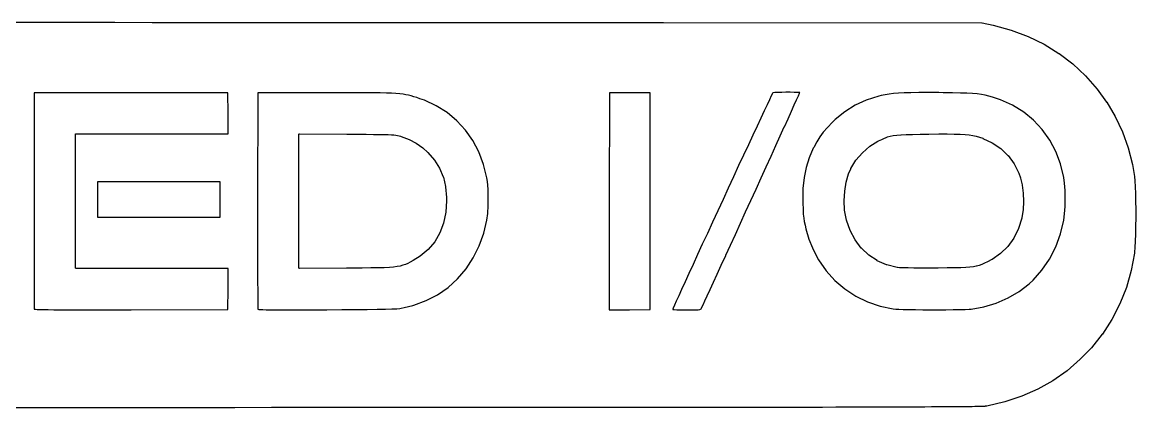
# Model space of a CAD drawing. Extents: x 59.2 to 126.8, y -130.7 to -65.9.
# Drawn here: x 113.1 to 125.7, y -129.34 to -124.98 of the extents above; entities that cross this region are included whole.
import ezdxf

# ---------------------------------------------------------------- set-up
doc = ezdxf.new("R2010")
doc.units = 0
doc.layers.add('BLACK', color=7, linetype='CONTINUOUS')

msp = doc.modelspace()

# ---------------------------------------------------------------- linework, layer by layer
at = {"layer": 'BLACK', "linetype": 'CONTINUOUS'}
for p, q in [((112.849, -124.98), (113.286, -124.98)), ((113.286, -124.98), (113.286, -124.98)), ((113.286, -124.98), (113.719, -124.98)), ((113.719, -124.98), (113.719, -124.98)), ((113.719, -124.98), (114.148, -124.98)), ((114.148, -124.98), (114.148, -124.98)), ((114.148, -124.98), (114.571, -124.981)), ((114.571, -124.981), (114.571, -124.981)), ((114.571, -124.981), (114.988, -124.981)), ((114.988, -124.981), (114.988, -124.981)), ((114.988, -124.981), (115.398, -124.981)), ((115.398, -124.981), (115.398, -124.981)), ((115.398, -124.981), (115.801, -124.981)), ((115.801, -124.981), (115.801, -124.981)), ((115.801, -124.981), (116.194, -124.981)), ((116.194, -124.981), (116.195, -124.981)), ((116.195, -124.981), (116.579, -124.982)), ((116.579, -124.982), (116.579, -124.982)), ((116.579, -124.982), (116.954, -124.982)), ((116.954, -124.982), (116.954, -124.982)), ((116.954, -124.982), (117.318, -124.982)), ((117.318, -124.982), (117.318, -124.982)), ((117.318, -124.982), (117.67, -124.982)), ((117.67, -124.982), (117.67, -124.982)), ((117.67, -124.982), (118.01, -124.982)), ((118.01, -124.982), (118.01, -124.982)), ((118.01, -124.982), (118.336, -124.982)), ((118.336, -124.982), (118.336, -124.982)), ((118.336, -124.982), (118.649, -124.983)), ((118.649, -124.983), (118.649, -124.983)), ((118.649, -124.983), (118.947, -124.983)), ((118.947, -124.983), (118.947, -124.983)), ((118.947, -124.983), (119.23, -124.983)), ((119.23, -124.983), (119.23, -124.983)), ((119.23, -124.983), (119.496, -124.983)), ((119.496, -124.983), (119.496, -124.983)), ((119.496, -124.983), (119.746, -124.983)), ((119.746, -124.983), (119.746, -124.983)), ((119.746, -124.983), (119.977, -124.983)), ((119.977, -124.983), (119.977, -124.983)), ((119.977, -124.983), (120.19, -124.984)), ((120.19, -124.984), (120.19, -124.984)), ((120.19, -124.984), (120.356, -124.984)), ((120.356, -124.984), (120.356, -124.984)), ((120.356, -124.984), (123.961, -124.986)), ((123.961, -124.986), (123.961, -124.986)), ((123.961, -124.986), (123.961, -124.986)), ((123.961, -124.986), (123.961, -124.986)), ((123.961, -124.986), (123.962, -124.986)), ((123.962, -124.986), (123.962, -124.986)), ((123.962, -124.986), (123.962, -124.986)), ((123.962, -124.986), (123.962, -124.986)), ((123.962, -124.986), (124.087, -125.014)), ((124.087, -125.014), (124.087, -125.014)), ((124.087, -125.014), (124.087, -125.014)), ((124.087, -125.014), (124.087, -125.014)), ((124.087, -125.014), (124.291, -125.069)), ((124.291, -125.069), (124.291, -125.069)), ((124.291, -125.069), (124.291, -125.069)), ((124.291, -125.069), (124.291, -125.069)), ((124.291, -125.069), (124.483, -125.14)), ((124.483, -125.14), (124.483, -125.14)), ((124.483, -125.14), (124.483, -125.14)), ((124.483, -125.14), (124.483, -125.14)), ((124.483, -125.14), (124.664, -125.227)), ((124.664, -125.227), (124.664, -125.227)), ((124.664, -125.227), (124.664, -125.227)), ((124.664, -125.227), (124.664, -125.228)), ((124.664, -125.228), (124.832, -125.331)), ((124.832, -125.331), (124.832, -125.331)), ((124.832, -125.331), (124.833, -125.331)), ((124.833, -125.331), (124.833, -125.331)), ((124.833, -125.331), (124.989, -125.45)), ((124.989, -125.45), (124.989, -125.45)), ((124.989, -125.45), (124.989, -125.45)), ((124.989, -125.45), (124.989, -125.45)), ((124.989, -125.45), (125.134, -125.585)), ((125.134, -125.585), (125.134, -125.585)), ((125.134, -125.585), (125.134, -125.585)), ((125.134, -125.585), (125.134, -125.585)), ((125.134, -125.585), (125.266, -125.736)), ((125.266, -125.736), (125.266, -125.736)), ((125.266, -125.736), (125.266, -125.736)), ((125.266, -125.736), (125.266, -125.736)), ((125.266, -125.736), (125.372, -125.883)), ((113.236, -125.776), (113.233, -126.991)), ((115.426, -125.776), (113.236, -125.776)), ((115.429, -126.009), (115.426, -125.776)), ((115.766, -125.776), (115.763, -126.991)), ((116.546, -125.776), (115.766, -125.776)), ((116.599, -125.776), (116.546, -125.776)), ((116.546, -125.776), (116.546, -125.776)), ((116.742, -125.776), (116.599, -125.776)), ((116.599, -125.776), (116.599, -125.776)), ((116.742, -125.776), (116.742, -125.776)), ((116.867, -125.776), (116.742, -125.776)), ((116.976, -125.777), (116.867, -125.776)), ((116.867, -125.776), (116.867, -125.776)), ((117.07, -125.777), (116.976, -125.777)), ((116.976, -125.777), (116.976, -125.777)), ((117.151, -125.778), (117.07, -125.777)), ((117.07, -125.777), (117.07, -125.777)), ((117.22, -125.78), (117.151, -125.778)), ((117.279, -125.782), (117.22, -125.78)), ((117.329, -125.784), (117.279, -125.782)), ((117.372, -125.788), (117.329, -125.784)), ((117.409, -125.792), (117.372, -125.788)), ((117.442, -125.798), (117.409, -125.792)), ((117.472, -125.804), (117.442, -125.798)), ((117.501, -125.812), (117.472, -125.804)), ((117.531, -125.821), (117.501, -125.812)), ((117.564, -125.831), (117.531, -125.821)), ((117.599, -125.843), (117.564, -125.831)), ((117.564, -125.831), (117.564, -125.831)), ((117.65, -125.861), (117.599, -125.843)), ((117.785, -125.923), (117.65, -125.861)), ((119.746, -125.776), (119.743, -127.004)), ((120.206, -125.776), (119.746, -125.776)), ((120.206, -128.226), (120.206, -125.776)), ((121.556, -125.855), (121.529, -125.911)), ((121.576, -125.812), (121.556, -125.855)), ((121.556, -125.855), (121.556, -125.855)), ((121.59, -125.786), (121.576, -125.812)), ((121.594, -125.778), (121.59, -125.786)), ((121.596, -125.777), (121.594, -125.778)), ((121.617, -125.775), (121.596, -125.777)), ((121.651, -125.773), (121.617, -125.775)), ((121.694, -125.772), (121.651, -125.773)), ((121.742, -125.771), (121.694, -125.772)), ((121.742, -125.771), (121.742, -125.771)), ((121.79, -125.771), (121.742, -125.771)), ((121.834, -125.772), (121.79, -125.771)), ((121.871, -125.773), (121.834, -125.772)), ((121.837, -125.914), (121.863, -125.856)), ((121.863, -125.856), (121.883, -125.811)), ((121.863, -125.856), (121.863, -125.856)), ((121.896, -125.774), (121.871, -125.773)), ((121.883, -125.811), (121.896, -125.782)), ((121.883, -125.811), (121.883, -125.811)), ((121.899, -125.775), (121.896, -125.774)), ((121.896, -125.782), (121.899, -125.775)), ((122.652, -125.859), (122.526, -125.917)), ((122.792, -125.816), (122.652, -125.859)), ((122.82, -125.809), (122.792, -125.816)), ((122.865, -125.799), (122.82, -125.809)), ((122.911, -125.792), (122.865, -125.799)), ((122.961, -125.786), (122.911, -125.792)), ((123.017, -125.781), (122.961, -125.786)), ((123.082, -125.778), (123.017, -125.781)), ((123.157, -125.776), (123.082, -125.778)), ((123.246, -125.775), (123.157, -125.776)), ((123.349, -125.775), (123.246, -125.775)), ((123.471, -125.775), (123.349, -125.775)), ((123.523, -125.776), (123.471, -125.775)), ((123.471, -125.775), (123.471, -125.775)), ((123.628, -125.777), (123.523, -125.776)), ((123.523, -125.776), (123.523, -125.776)), ((123.716, -125.779), (123.628, -125.777)), ((123.628, -125.777), (123.628, -125.777)), ((123.791, -125.782), (123.716, -125.779)), ((123.853, -125.785), (123.791, -125.782)), ((123.907, -125.79), (123.853, -125.785)), ((123.954, -125.796), (123.907, -125.79)), ((123.997, -125.804), (123.954, -125.796)), ((124.039, -125.814), (123.997, -125.804)), ((124.081, -125.826), (124.039, -125.814)), ((124.126, -125.841), (124.081, -125.826)), ((124.17, -125.857), (124.126, -125.841)), ((124.308, -125.918), (124.17, -125.857)), ((125.372, -125.883), (125.372, -125.883)), ((125.372, -125.883), (125.373, -125.883)), ((125.373, -125.883), (125.373, -125.883)), ((125.373, -125.883), (125.468, -126.045)), ((115.431, -126.241), (115.429, -126.009)), ((115.429, -126.009), (115.429, -126.009)), ((117.908, -126), (117.785, -125.923)), ((118.018, -126.092), (117.908, -126)), ((121.496, -125.981), (121.458, -126.062)), ((121.529, -125.911), (121.496, -125.981)), ((121.496, -125.981), (121.496, -125.981)), ((121.529, -125.911), (121.529, -125.911)), ((121.767, -126.069), (121.805, -125.986)), ((121.805, -125.986), (121.837, -125.914)), ((121.805, -125.986), (121.805, -125.986)), ((121.837, -125.914), (121.837, -125.914)), ((122.41, -125.99), (122.3, -126.08)), ((122.526, -125.917), (122.41, -125.99)), ((124.433, -125.996), (124.308, -125.918)), ((124.545, -126.087), (124.433, -125.996)), ((118.116, -126.197), (118.018, -126.092)), ((121.458, -126.062), (121.415, -126.154)), ((121.458, -126.062), (121.458, -126.062)), ((121.725, -126.162), (121.767, -126.069)), ((121.767, -126.069), (121.767, -126.069)), ((121.767, -126.069), (121.767, -126.069)), ((122.269, -126.11), (122.211, -126.169)), ((122.3, -126.08), (122.269, -126.11)), ((124.643, -126.192), (124.545, -126.087)), ((125.468, -126.045), (125.468, -126.045)), ((125.468, -126.045), (125.468, -126.045)), ((125.468, -126.045), (125.469, -126.045)), ((125.469, -126.045), (125.55, -126.218)), ((113.701, -126.244), (113.702, -126.243)), ((113.701, -126.245), (113.701, -126.244)), ((113.701, -126.244), (113.701, -126.244)), ((113.701, -126.244), (113.701, -126.244)), ((113.701, -126.244), (113.701, -126.244)), ((113.701, -126.246), (113.701, -126.245)), ((113.701, -126.245), (113.701, -126.245)), ((113.701, -126.245), (113.701, -126.245)), ((113.701, -126.245), (113.701, -126.245)), ((113.701, -127.756), (113.701, -126.246)), ((113.702, -126.243), (113.702, -126.242)), ((113.702, -126.242), (113.702, -126.242)), ((113.702, -126.242), (113.703, -126.242)), ((113.702, -126.243), (113.702, -126.243)), ((113.702, -126.243), (113.702, -126.243)), ((113.702, -126.243), (113.702, -126.243)), ((113.702, -126.243), (113.702, -126.243)), ((113.703, -126.242), (113.703, -126.242)), ((113.703, -126.242), (113.703, -126.242)), ((113.703, -126.242), (113.703, -126.242)), ((113.703, -126.242), (113.703, -126.242)), ((113.703, -126.242), (113.704, -126.242)), ((113.704, -126.242), (113.704, -126.241)), ((113.704, -126.241), (113.704, -126.241)), ((113.704, -126.241), (113.704, -126.241)), ((113.704, -126.241), (113.705, -126.241)), ((113.705, -126.241), (113.705, -126.241)), ((113.705, -126.241), (113.705, -126.241)), ((113.705, -126.241), (113.705, -126.241)), ((113.705, -126.241), (113.705, -126.241)), ((113.705, -126.241), (113.706, -126.241)), ((113.706, -126.241), (115.431, -126.241)), ((116.231, -126.243), (116.232, -126.242)), ((116.231, -126.244), (116.231, -126.243)), ((116.231, -126.245), (116.231, -126.244)), ((116.231, -127.757), (116.231, -126.245)), ((116.232, -126.242), (116.232, -126.241)), ((116.232, -126.241), (116.233, -126.241)), ((116.233, -126.241), (116.234, -126.24)), ((116.233, -126.241), (116.233, -126.241)), ((116.234, -126.24), (116.235, -126.24)), ((116.235, -126.24), (116.236, -126.24)), ((116.236, -126.24), (116.236, -126.24)), ((116.236, -126.24), (116.774, -126.243)), ((116.774, -126.243), (116.891, -126.244)), ((116.891, -126.244), (116.891, -126.244)), ((116.891, -126.244), (116.99, -126.245)), ((116.99, -126.245), (116.99, -126.245)), ((116.99, -126.245), (117.073, -126.246)), ((117.073, -126.246), (117.073, -126.246)), ((117.073, -126.246), (117.142, -126.247)), ((117.142, -126.247), (117.142, -126.247)), ((117.142, -126.247), (117.142, -126.247)), ((117.142, -126.247), (117.197, -126.248)), ((117.197, -126.248), (117.198, -126.248)), ((117.198, -126.248), (117.198, -126.248)), ((117.198, -126.248), (117.242, -126.249)), ((117.242, -126.249), (117.242, -126.249)), ((117.242, -126.249), (117.242, -126.249)), ((117.242, -126.249), (117.242, -126.249)), ((117.242, -126.249), (117.278, -126.251)), ((117.278, -126.251), (117.278, -126.251)), ((117.278, -126.251), (117.278, -126.251)), ((117.278, -126.251), (117.278, -126.251)), ((117.278, -126.251), (117.306, -126.253)), ((117.306, -126.253), (117.306, -126.253)), ((117.306, -126.253), (117.306, -126.253)), ((117.306, -126.253), (117.306, -126.253)), ((117.306, -126.253), (117.328, -126.256)), ((117.328, -126.256), (117.329, -126.256)), ((117.329, -126.256), (117.329, -126.256)), ((117.329, -126.256), (117.329, -126.256)), ((117.329, -126.256), (117.347, -126.259)), ((117.347, -126.259), (117.347, -126.259)), ((117.347, -126.259), (117.348, -126.259)), ((117.348, -126.259), (117.348, -126.259)), ((117.348, -126.259), (117.364, -126.263)), ((117.364, -126.263), (117.364, -126.263)), ((117.364, -126.263), (117.364, -126.263)), ((117.364, -126.263), (117.365, -126.263)), ((117.365, -126.263), (117.381, -126.268)), ((118.199, -126.315), (118.116, -126.197)), ((121.368, -126.255), (121.317, -126.364)), ((121.415, -126.154), (121.368, -126.255)), ((121.368, -126.255), (121.368, -126.255)), ((121.415, -126.154), (121.415, -126.154)), ((121.628, -126.374), (121.678, -126.264)), ((121.678, -126.264), (121.724, -126.162)), ((121.678, -126.264), (121.678, -126.264)), ((121.724, -126.162), (121.725, -126.162)), ((122.165, -126.222), (122.126, -126.273)), ((122.211, -126.169), (122.165, -126.222)), ((122.889, -126.276), (122.921, -126.267)), ((122.921, -126.267), (122.956, -126.26)), ((122.921, -126.267), (122.921, -126.267)), ((122.921, -126.267), (122.921, -126.267)), ((122.921, -126.267), (122.921, -126.267)), ((122.956, -126.26), (122.996, -126.254)), ((122.956, -126.26), (122.956, -126.26)), ((122.956, -126.26), (122.956, -126.26)), ((122.956, -126.26), (122.956, -126.26)), ((122.996, -126.254), (123.044, -126.251)), ((122.996, -126.254), (122.996, -126.254)), ((122.996, -126.254), (122.996, -126.254)), ((122.996, -126.254), (122.996, -126.254)), ((123.044, -126.251), (123.045, -126.251)), ((123.045, -126.251), (123.103, -126.248)), ((123.045, -126.251), (123.045, -126.251)), ((123.045, -126.251), (123.045, -126.251)), ((123.103, -126.248), (123.174, -126.246)), ((123.103, -126.248), (123.103, -126.248)), ((123.103, -126.248), (123.103, -126.248)), ((123.103, -126.248), (123.103, -126.248)), ((123.174, -126.246), (123.261, -126.245)), ((123.174, -126.246), (123.174, -126.246)), ((123.174, -126.246), (123.174, -126.246)), ((123.261, -126.245), (123.361, -126.243)), ((123.261, -126.245), (123.261, -126.245)), ((123.261, -126.245), (123.261, -126.245)), ((123.361, -126.243), (123.473, -126.242)), ((123.361, -126.243), (123.361, -126.243)), ((123.473, -126.242), (123.473, -126.242)), ((123.473, -126.242), (123.568, -126.242)), ((123.568, -126.242), (123.568, -126.242)), ((123.568, -126.242), (123.647, -126.243)), ((123.647, -126.243), (123.647, -126.243)), ((123.647, -126.243), (123.647, -126.243)), ((123.647, -126.243), (123.647, -126.243)), ((123.647, -126.243), (123.713, -126.245)), ((123.713, -126.245), (123.713, -126.245)), ((123.713, -126.245), (123.713, -126.245)), ((123.713, -126.245), (123.713, -126.245)), ((123.713, -126.245), (123.769, -126.248)), ((123.769, -126.248), (123.769, -126.248)), ((123.769, -126.248), (123.769, -126.248)), ((123.769, -126.248), (123.769, -126.248)), ((123.769, -126.248), (123.816, -126.253)), ((123.816, -126.253), (123.816, -126.253)), ((123.816, -126.253), (123.816, -126.253)), ((123.816, -126.253), (123.816, -126.253)), ((123.816, -126.253), (123.858, -126.259)), ((123.858, -126.259), (123.858, -126.259)), ((123.858, -126.259), (123.858, -126.259)), ((123.858, -126.259), (123.858, -126.26)), ((123.858, -126.26), (123.895, -126.268)), ((124.728, -126.31), (124.643, -126.192)), ((125.55, -126.218), (125.55, -126.218)), ((125.55, -126.218), (125.55, -126.218)), ((125.55, -126.218), (125.55, -126.218)), ((125.55, -126.218), (125.615, -126.399)), ((117.381, -126.268), (117.381, -126.268)), ((117.381, -126.268), (117.381, -126.268)), ((117.381, -126.268), (117.387, -126.27)), ((117.387, -126.27), (117.387, -126.27)), ((117.387, -126.27), (117.387, -126.27)), ((117.387, -126.27), (117.388, -126.27)), ((117.388, -126.27), (117.478, -126.303)), ((117.478, -126.303), (117.478, -126.303)), ((117.478, -126.303), (117.478, -126.303)), ((117.478, -126.303), (117.479, -126.303)), ((117.479, -126.303), (117.557, -126.344)), ((117.557, -126.344), (117.557, -126.344)), ((117.557, -126.344), (117.558, -126.344)), ((117.558, -126.344), (117.558, -126.344)), ((117.558, -126.344), (117.631, -126.398)), ((118.268, -126.445), (118.199, -126.315)), ((121.317, -126.364), (121.263, -126.48)), ((121.317, -126.364), (121.317, -126.364)), ((121.575, -126.491), (121.628, -126.374)), ((121.628, -126.374), (121.628, -126.374)), ((121.628, -126.374), (121.628, -126.374)), ((122.092, -126.329), (122.057, -126.395)), ((122.126, -126.273), (122.092, -126.329)), ((122.607, -126.454), (122.69, -126.381)), ((122.69, -126.381), (122.69, -126.381)), ((122.69, -126.381), (122.691, -126.381)), ((122.691, -126.381), (122.781, -126.325)), ((122.691, -126.381), (122.691, -126.381)), ((122.781, -126.325), (122.782, -126.324)), ((122.781, -126.325), (122.781, -126.325)), ((122.782, -126.324), (122.789, -126.321)), ((122.782, -126.324), (122.782, -126.324)), ((122.789, -126.321), (122.826, -126.303)), ((122.789, -126.321), (122.789, -126.321)), ((122.789, -126.321), (122.789, -126.321)), ((122.826, -126.303), (122.858, -126.289)), ((122.826, -126.303), (122.826, -126.303)), ((122.826, -126.303), (122.826, -126.303)), ((122.826, -126.303), (122.826, -126.303)), ((122.858, -126.288), (122.889, -126.277)), ((122.858, -126.289), (122.858, -126.288)), ((122.858, -126.288), (122.858, -126.288)), ((122.858, -126.288), (122.858, -126.288)), ((122.889, -126.277), (122.889, -126.276)), ((122.889, -126.277), (122.889, -126.277)), ((122.889, -126.277), (122.889, -126.277)), ((123.895, -126.268), (123.895, -126.268)), ((123.895, -126.268), (123.895, -126.268)), ((123.895, -126.268), (123.896, -126.268)), ((123.896, -126.268), (123.932, -126.278)), ((123.932, -126.278), (123.932, -126.278)), ((123.932, -126.278), (123.932, -126.278)), ((123.932, -126.278), (123.932, -126.278)), ((123.932, -126.278), (123.969, -126.291)), ((123.969, -126.291), (123.969, -126.291)), ((123.969, -126.291), (123.969, -126.291)), ((123.969, -126.291), (123.969, -126.291)), ((123.969, -126.291), (123.971, -126.292)), ((123.971, -126.292), (123.971, -126.292)), ((123.971, -126.292), (123.972, -126.292)), ((123.972, -126.292), (123.972, -126.292)), ((123.972, -126.292), (124.077, -126.341)), ((124.077, -126.341), (124.077, -126.341)), ((124.077, -126.341), (124.078, -126.341)), ((124.078, -126.341), (124.078, -126.342)), ((124.078, -126.342), (124.173, -126.406)), ((124.797, -126.44), (124.728, -126.31)), ((117.631, -126.398), (117.631, -126.398)), ((117.631, -126.398), (117.631, -126.398)), ((117.631, -126.398), (117.631, -126.398)), ((117.631, -126.398), (117.69, -126.452)), ((117.69, -126.452), (117.69, -126.452)), ((117.69, -126.452), (117.69, -126.452)), ((117.69, -126.452), (117.691, -126.452)), ((117.691, -126.452), (117.765, -126.537)), ((118.321, -126.586), (118.268, -126.445)), ((121.263, -126.48), (121.207, -126.6)), ((121.519, -126.612), (121.575, -126.491)), ((121.575, -126.491), (121.575, -126.491)), ((122.005, -126.511), (121.971, -126.619)), ((122.052, -126.404), (122.005, -126.511)), ((122.057, -126.395), (122.052, -126.404)), ((122.535, -126.539), (122.607, -126.454)), ((122.607, -126.454), (122.607, -126.454)), ((122.607, -126.454), (122.607, -126.454)), ((122.607, -126.454), (122.607, -126.454)), ((124.173, -126.406), (124.173, -126.406)), ((124.173, -126.406), (124.173, -126.407)), ((124.173, -126.407), (124.173, -126.407)), ((124.173, -126.407), (124.255, -126.487)), ((124.255, -126.487), (124.255, -126.487)), ((124.255, -126.487), (124.255, -126.487)), ((124.255, -126.487), (124.256, -126.487)), ((124.256, -126.487), (124.324, -126.58)), ((124.85, -126.581), (124.797, -126.44)), ((125.615, -126.399), (125.615, -126.399)), ((125.615, -126.399), (125.615, -126.399)), ((125.615, -126.399), (125.615, -126.4)), ((125.615, -126.4), (125.663, -126.585)), ((117.765, -126.537), (117.765, -126.537)), ((117.765, -126.537), (117.765, -126.538)), ((117.765, -126.538), (117.765, -126.538)), ((117.765, -126.538), (117.823, -126.629)), ((117.823, -126.629), (117.823, -126.629)), ((117.823, -126.629), (117.823, -126.629)), ((117.823, -126.629), (117.823, -126.629)), ((117.823, -126.629), (117.864, -126.728)), ((118.357, -126.737), (118.321, -126.586)), ((121.207, -126.6), (121.149, -126.725)), ((121.207, -126.6), (121.207, -126.6)), ((121.462, -126.738), (121.519, -126.612)), ((121.519, -126.612), (121.519, -126.612)), ((121.519, -126.612), (121.519, -126.612)), ((121.971, -126.619), (121.948, -126.733)), ((122.451, -126.692), (122.477, -126.634)), ((122.477, -126.633), (122.534, -126.539)), ((122.477, -126.634), (122.477, -126.633)), ((122.477, -126.633), (122.477, -126.633)), ((122.477, -126.633), (122.477, -126.633)), ((122.534, -126.539), (122.535, -126.539)), ((122.535, -126.539), (122.535, -126.539)), ((122.535, -126.539), (122.535, -126.539)), ((124.324, -126.58), (124.324, -126.58)), ((124.324, -126.58), (124.324, -126.581)), ((124.324, -126.581), (124.324, -126.581)), ((124.324, -126.581), (124.378, -126.686)), ((124.886, -126.732), (124.85, -126.581)), ((125.663, -126.585), (125.663, -126.585)), ((125.663, -126.585), (125.663, -126.585)), ((125.663, -126.585), (125.663, -126.586)), ((125.663, -126.586), (125.686, -126.723)), ((117.864, -126.728), (117.864, -126.728)), ((117.864, -126.728), (117.864, -126.728)), ((117.864, -126.728), (117.865, -126.729)), ((117.865, -126.729), (117.89, -126.837)), ((118.364, -126.78), (118.357, -126.737)), ((121.149, -126.725), (121.09, -126.853)), ((121.149, -126.725), (121.149, -126.725)), ((121.404, -126.865), (121.462, -126.738)), ((121.462, -126.738), (121.462, -126.738)), ((121.948, -126.733), (121.935, -126.857)), ((122.424, -126.787), (122.451, -126.693)), ((122.451, -126.693), (122.451, -126.692)), ((122.451, -126.692), (122.451, -126.692)), ((122.451, -126.693), (122.451, -126.693)), ((124.378, -126.686), (124.378, -126.686)), ((124.378, -126.686), (124.378, -126.686)), ((124.378, -126.686), (124.378, -126.686)), ((124.378, -126.686), (124.397, -126.739)), ((124.397, -126.739), (124.397, -126.739)), ((124.397, -126.739), (124.397, -126.74)), ((124.397, -126.74), (124.397, -126.74)), ((124.397, -126.74), (124.416, -126.818)), ((124.895, -126.799), (124.886, -126.732)), ((125.686, -126.723), (125.686, -126.723)), ((125.686, -126.723), (125.686, -126.723)), ((125.686, -126.723), (125.686, -126.724)), ((125.686, -126.724), (125.691, -126.772)), ((113.951, -126.781), (113.951, -127.181)), ((115.341, -126.781), (113.951, -126.781)), ((115.341, -127.181), (115.341, -126.781)), ((117.89, -126.837), (117.89, -126.837)), ((117.89, -126.837), (117.89, -126.838)), ((117.89, -126.838), (117.89, -126.838)), ((117.89, -126.838), (117.901, -126.958)), ((118.371, -126.864), (118.364, -126.78)), ((118.374, -126.956), (118.371, -126.864)), ((121.09, -126.853), (121.03, -126.982)), ((121.09, -126.853), (121.09, -126.853)), ((121.346, -126.992), (121.404, -126.865)), ((121.404, -126.865), (121.404, -126.865)), ((121.404, -126.865), (121.404, -126.865)), ((121.935, -126.857), (121.933, -126.994)), ((122.401, -126.996), (122.407, -126.89)), ((122.407, -126.89), (122.424, -126.787)), ((122.407, -126.89), (122.407, -126.89)), ((122.407, -126.89), (122.407, -126.89)), ((122.407, -126.89), (122.407, -126.89)), ((122.424, -126.787), (122.424, -126.787)), ((122.424, -126.787), (122.424, -126.787)), ((122.424, -126.787), (122.424, -126.787)), ((124.416, -126.818), (124.416, -126.818)), ((124.416, -126.818), (124.417, -126.819)), ((124.417, -126.819), (124.417, -126.819)), ((124.417, -126.819), (124.428, -126.909)), ((124.901, -126.881), (124.895, -126.799)), ((124.903, -126.971), (124.901, -126.881)), ((125.691, -126.772), (125.691, -126.772)), ((125.691, -126.772), (125.691, -126.772)), ((125.691, -126.772), (125.691, -126.772)), ((125.691, -126.772), (125.695, -126.838)), ((125.695, -126.838), (125.695, -126.838)), ((125.695, -126.838), (125.695, -126.838)), ((125.695, -126.838), (125.695, -126.838)), ((125.695, -126.838), (125.698, -126.916)), ((113.233, -126.991), (113.233, -127.146)), ((115.763, -126.991), (115.763, -127.146)), ((117.902, -126.996), (117.893, -127.127)), ((117.901, -126.958), (117.901, -126.958)), ((117.901, -126.958), (117.901, -126.959)), ((117.901, -126.959), (117.901, -126.959)), ((117.901, -126.959), (117.902, -126.996)), ((117.902, -126.996), (117.902, -126.996)), ((117.902, -126.996), (117.902, -126.996)), ((117.902, -126.996), (117.902, -126.996)), ((118.373, -127.05), (118.374, -126.956)), ((119.743, -127.004), (119.741, -128.231)), ((121.03, -126.982), (120.97, -127.111)), ((121.03, -126.982), (121.03, -126.982)), ((121.286, -127.123), (121.345, -126.994)), ((121.345, -126.994), (121.346, -126.992)), ((121.345, -126.994), (121.345, -126.994)), ((121.346, -126.992), (121.346, -126.992)), ((121.346, -126.992), (121.346, -126.992)), ((121.933, -126.994), (121.934, -127.024)), ((122.401, -126.997), (122.401, -126.996)), ((122.401, -126.996), (122.401, -126.996)), ((122.405, -127.1), (122.401, -126.997)), ((122.401, -126.997), (122.401, -126.997)), ((124.431, -127.006), (124.426, -127.1)), ((124.428, -126.909), (124.428, -126.909)), ((124.428, -126.909), (124.428, -126.909)), ((124.428, -126.909), (124.428, -126.91)), ((124.428, -126.91), (124.431, -127.005)), ((124.431, -127.005), (124.431, -127.005)), ((124.431, -127.005), (124.431, -127.006)), ((124.431, -127.006), (124.431, -127.006)), ((124.901, -127.061), (124.903, -126.971)), ((125.698, -126.916), (125.698, -126.916)), ((125.698, -126.916), (125.698, -126.916)), ((125.698, -126.916), (125.7, -127.003)), ((125.7, -127.003), (125.7, -127.003)), ((125.7, -127.003), (125.7, -127.003)), ((125.7, -127.003), (125.701, -127.096)), ((113.233, -127.146), (113.233, -127.146)), ((113.233, -127.146), (113.233, -127.295)), ((115.763, -127.146), (115.763, -127.295)), ((117.893, -127.127), (117.868, -127.248)), ((117.893, -127.127), (117.893, -127.127)), ((117.893, -127.127), (117.893, -127.127)), ((117.893, -127.127), (117.893, -127.127)), ((118.357, -127.215), (118.367, -127.139)), ((118.367, -127.139), (118.373, -127.05)), ((120.97, -127.111), (120.911, -127.24)), ((120.97, -127.111), (120.97, -127.111)), ((121.228, -127.251), (121.286, -127.123)), ((121.286, -127.123), (121.286, -127.123)), ((121.286, -127.123), (121.286, -127.123)), ((121.934, -127.024), (121.936, -127.093)), ((121.936, -127.093), (121.939, -127.147)), ((121.939, -127.147), (121.943, -127.192)), ((122.405, -127.101), (122.405, -127.1)), ((122.406, -127.101), (122.405, -127.101)), ((122.405, -127.101), (122.405, -127.101)), ((122.422, -127.197), (122.406, -127.101)), ((124.426, -127.1), (124.413, -127.187)), ((124.426, -127.1), (124.426, -127.1)), ((124.426, -127.1), (124.426, -127.1)), ((124.426, -127.1), (124.426, -127.1)), ((124.887, -127.215), (124.896, -127.144)), ((124.896, -127.144), (124.901, -127.061)), ((125.701, -127.096), (125.701, -127.096)), ((125.701, -127.096), (125.701, -127.191)), ((113.951, -127.181), (115.341, -127.181)), ((117.868, -127.249), (117.826, -127.359)), ((117.868, -127.248), (117.868, -127.248)), ((117.868, -127.248), (117.868, -127.248)), ((117.868, -127.248), (117.868, -127.249)), ((118.323, -127.361), (118.357, -127.215)), ((120.911, -127.24), (120.853, -127.365)), ((121.17, -127.376), (121.228, -127.251)), ((121.228, -127.251), (121.228, -127.251)), ((121.228, -127.251), (121.228, -127.251)), ((121.943, -127.192), (121.949, -127.231)), ((121.949, -127.231), (121.958, -127.272)), ((121.958, -127.272), (121.968, -127.315)), ((122.422, -127.198), (122.422, -127.197)), ((122.427, -127.215), (122.422, -127.198)), ((122.422, -127.198), (122.422, -127.198)), ((122.422, -127.198), (122.422, -127.198)), ((122.427, -127.216), (122.427, -127.215)), ((122.468, -127.334), (122.427, -127.216)), ((122.427, -127.216), (122.427, -127.216)), ((122.427, -127.216), (122.427, -127.216)), ((124.411, -127.193), (124.375, -127.311)), ((124.413, -127.187), (124.411, -127.192)), ((124.411, -127.192), (124.411, -127.193)), ((124.411, -127.193), (124.411, -127.193)), ((124.411, -127.193), (124.411, -127.193)), ((124.413, -127.187), (124.413, -127.187)), ((124.413, -127.187), (124.413, -127.187)), ((124.413, -127.187), (124.413, -127.187)), ((124.849, -127.372), (124.886, -127.217)), ((124.886, -127.217), (124.887, -127.215)), ((125.701, -127.191), (125.7, -127.285)), ((125.701, -127.191), (125.701, -127.191)), ((113.233, -127.295), (113.233, -127.295)), ((113.233, -127.295), (113.233, -127.437)), ((115.763, -127.295), (115.763, -127.295)), ((115.763, -127.295), (115.763, -127.438)), ((117.825, -127.36), (117.767, -127.459)), ((117.826, -127.359), (117.825, -127.36)), ((117.826, -127.359), (117.826, -127.359)), ((117.826, -127.359), (117.826, -127.359)), ((118.271, -127.507), (118.323, -127.361)), ((120.853, -127.365), (120.796, -127.488)), ((121.115, -127.498), (121.17, -127.376)), ((121.17, -127.376), (121.17, -127.376)), ((121.17, -127.376), (121.17, -127.376)), ((121.968, -127.315), (122.002, -127.429)), ((122.469, -127.334), (122.468, -127.334)), ((122.468, -127.334), (122.468, -127.334)), ((122.525, -127.44), (122.469, -127.334)), ((122.469, -127.334), (122.469, -127.334)), ((124.374, -127.311), (124.322, -127.418)), ((124.375, -127.311), (124.374, -127.311)), ((124.374, -127.311), (124.374, -127.311)), ((124.375, -127.311), (124.375, -127.311)), ((124.796, -127.519), (124.849, -127.372)), ((125.699, -127.375), (125.696, -127.455)), ((125.7, -127.285), (125.699, -127.374)), ((125.699, -127.374), (125.699, -127.375)), ((125.699, -127.375), (125.699, -127.375)), ((125.7, -127.285), (125.7, -127.285)), ((113.233, -127.437), (113.233, -127.437)), ((113.233, -127.437), (113.233, -127.572)), ((115.763, -127.438), (115.763, -127.438)), ((115.763, -127.438), (115.763, -127.572)), ((117.767, -127.459), (117.693, -127.547)), ((117.767, -127.459), (117.767, -127.459)), ((117.767, -127.459), (117.767, -127.459)), ((117.767, -127.459), (117.767, -127.459)), ((118.204, -127.642), (118.271, -127.507)), ((120.796, -127.488), (120.742, -127.605)), ((121.062, -127.613), (121.115, -127.498)), ((121.115, -127.498), (121.115, -127.498)), ((122.002, -127.429), (122.041, -127.53)), ((122.595, -127.532), (122.525, -127.44)), ((122.525, -127.44), (122.525, -127.44)), ((122.525, -127.44), (122.525, -127.44)), ((122.525, -127.44), (122.525, -127.44)), ((124.254, -127.512), (124.172, -127.593)), ((124.322, -127.418), (124.254, -127.512)), ((124.254, -127.512), (124.254, -127.512)), ((124.254, -127.512), (124.254, -127.512)), ((124.254, -127.512), (124.254, -127.512)), ((124.322, -127.418), (124.322, -127.418)), ((124.322, -127.418), (124.322, -127.418)), ((124.322, -127.418), (124.322, -127.418)), ((124.726, -127.655), (124.796, -127.519)), ((125.692, -127.524), (125.688, -127.577)), ((125.696, -127.455), (125.692, -127.524)), ((125.692, -127.524), (125.692, -127.524)), ((125.692, -127.524), (125.692, -127.524)), ((125.692, -127.524), (125.692, -127.524)), ((125.696, -127.455), (125.696, -127.455)), ((125.696, -127.455), (125.696, -127.455)), ((125.696, -127.455), (125.696, -127.455)), ((113.233, -127.572), (113.233, -127.572)), ((113.233, -127.572), (113.233, -127.697)), ((115.763, -127.572), (115.763, -127.698)), ((117.603, -127.623), (117.523, -127.672)), ((117.692, -127.547), (117.603, -127.622)), ((117.603, -127.622), (117.603, -127.622)), ((117.603, -127.622), (117.603, -127.622)), ((117.603, -127.622), (117.603, -127.623)), ((117.693, -127.547), (117.692, -127.547)), ((117.693, -127.547), (117.693, -127.547)), ((117.693, -127.547), (117.693, -127.547)), ((118.122, -127.766), (118.204, -127.642)), ((120.742, -127.605), (120.691, -127.716)), ((120.742, -127.605), (120.742, -127.605)), ((121.011, -127.723), (121.062, -127.614)), ((121.062, -127.614), (121.062, -127.613)), ((122.041, -127.53), (122.088, -127.624)), ((122.088, -127.624), (122.112, -127.665)), ((122.595, -127.533), (122.595, -127.532)), ((122.596, -127.533), (122.595, -127.533)), ((122.595, -127.533), (122.595, -127.533)), ((122.679, -127.61), (122.596, -127.533)), ((122.679, -127.611), (122.679, -127.61)), ((122.774, -127.673), (122.679, -127.611)), ((122.679, -127.611), (122.679, -127.611)), ((122.679, -127.611), (122.679, -127.611)), ((124.171, -127.593), (124.075, -127.66)), ((124.172, -127.593), (124.171, -127.593)), ((124.171, -127.593), (124.171, -127.593)), ((124.172, -127.593), (124.172, -127.593)), ((125.686, -127.588), (125.65, -127.785)), ((125.688, -127.577), (125.686, -127.588)), ((125.686, -127.588), (125.686, -127.588)), ((125.686, -127.588), (125.686, -127.588)), ((125.686, -127.588), (125.686, -127.588)), ((125.688, -127.577), (125.688, -127.577)), ((125.688, -127.577), (125.688, -127.577)), ((125.688, -127.577), (125.688, -127.577)), ((113.233, -127.697), (113.233, -127.697)), ((113.233, -127.697), (113.233, -127.812)), ((113.701, -127.757), (113.701, -127.756)), ((113.701, -127.756), (113.701, -127.756)), ((113.701, -127.758), (113.701, -127.757)), ((113.701, -127.757), (113.701, -127.757)), ((113.701, -127.757), (113.701, -127.757)), ((113.701, -127.757), (113.701, -127.757)), ((113.702, -127.758), (113.701, -127.758)), ((113.701, -127.758), (113.701, -127.758)), ((113.701, -127.758), (113.701, -127.758)), ((113.702, -127.759), (113.702, -127.758)), ((113.702, -127.76), (113.702, -127.759)), ((113.702, -127.759), (113.702, -127.759)), ((113.702, -127.759), (113.702, -127.759)), ((113.702, -127.759), (113.702, -127.759)), ((113.702, -127.759), (113.702, -127.759)), ((113.703, -127.76), (113.702, -127.76)), ((113.702, -127.76), (113.702, -127.76)), ((113.704, -127.76), (113.703, -127.76)), ((113.703, -127.76), (113.703, -127.76)), ((113.703, -127.76), (113.703, -127.76)), ((113.703, -127.76), (113.703, -127.76)), ((113.704, -127.761), (113.704, -127.76)), ((113.705, -127.761), (113.704, -127.761)), ((113.704, -127.761), (113.704, -127.761)), ((113.704, -127.761), (113.704, -127.761)), ((113.704, -127.761), (113.704, -127.761)), ((113.706, -127.761), (113.705, -127.761)), ((113.705, -127.761), (113.705, -127.761)), ((113.705, -127.761), (113.705, -127.761)), ((113.705, -127.761), (113.705, -127.761)), ((115.431, -127.761), (113.706, -127.761)), ((115.429, -127.993), (115.431, -127.761)), ((115.763, -127.698), (115.763, -127.813)), ((116.231, -127.758), (116.231, -127.757)), ((116.231, -127.759), (116.231, -127.758)), ((116.232, -127.76), (116.231, -127.759)), ((116.233, -127.761), (116.232, -127.76)), ((116.232, -127.76), (116.232, -127.76)), ((116.234, -127.762), (116.233, -127.761)), ((116.233, -127.761), (116.233, -127.761)), ((116.235, -127.762), (116.234, -127.762)), ((116.236, -127.762), (116.235, -127.762)), ((116.235, -127.762), (116.235, -127.762)), ((116.235, -127.762), (116.235, -127.762)), ((116.769, -127.759), (116.236, -127.762)), ((116.236, -127.762), (116.236, -127.762)), ((116.236, -127.762), (116.236, -127.762)), ((116.831, -127.758), (116.769, -127.759)), ((116.769, -127.759), (116.769, -127.759)), ((116.946, -127.757), (116.831, -127.758)), ((116.831, -127.758), (116.831, -127.758)), ((117.044, -127.756), (116.946, -127.757)), ((116.946, -127.757), (116.946, -127.757)), ((117.127, -127.755), (117.044, -127.756)), ((117.044, -127.756), (117.044, -127.756)), ((117.044, -127.756), (117.044, -127.756)), ((117.196, -127.753), (117.127, -127.755)), ((117.127, -127.755), (117.127, -127.755)), ((117.127, -127.755), (117.127, -127.755)), ((117.254, -127.75), (117.196, -127.753)), ((117.196, -127.753), (117.196, -127.753)), ((117.196, -127.753), (117.196, -127.753)), ((117.196, -127.753), (117.196, -127.753)), ((117.302, -127.746), (117.254, -127.75)), ((117.254, -127.75), (117.254, -127.75)), ((117.254, -127.75), (117.254, -127.75)), ((117.254, -127.75), (117.254, -127.75)), ((117.342, -127.741), (117.302, -127.746)), ((117.302, -127.746), (117.302, -127.746)), ((117.302, -127.746), (117.302, -127.746)), ((117.302, -127.746), (117.302, -127.746)), ((117.343, -127.741), (117.342, -127.741)), ((117.377, -127.735), (117.343, -127.741)), ((117.343, -127.741), (117.343, -127.741)), ((117.343, -127.741), (117.343, -127.741)), ((117.407, -127.726), (117.377, -127.735)), ((117.377, -127.735), (117.377, -127.735)), ((117.377, -127.735), (117.377, -127.735)), ((117.377, -127.735), (117.377, -127.735)), ((117.435, -127.716), (117.407, -127.726)), ((117.407, -127.726), (117.407, -127.726)), ((117.407, -127.726), (117.407, -127.726)), ((117.407, -127.726), (117.407, -127.726)), ((117.462, -127.704), (117.435, -127.716)), ((117.435, -127.716), (117.435, -127.716)), ((117.435, -127.716), (117.435, -127.716)), ((117.435, -127.716), (117.435, -127.716)), ((117.491, -127.689), (117.462, -127.704)), ((117.462, -127.704), (117.462, -127.704)), ((117.462, -127.704), (117.462, -127.704)), ((117.462, -127.704), (117.462, -127.704)), ((117.523, -127.672), (117.491, -127.689)), ((117.491, -127.689), (117.491, -127.689)), ((117.491, -127.689), (117.491, -127.689)), ((117.491, -127.689), (117.491, -127.689)), ((117.523, -127.672), (117.523, -127.672)), ((117.523, -127.672), (117.523, -127.672)), ((117.523, -127.672), (117.523, -127.672)), ((118.027, -127.877), (118.122, -127.766)), ((120.691, -127.716), (120.644, -127.819)), ((120.691, -127.716), (120.691, -127.716)), ((120.965, -127.825), (121.011, -127.723)), ((121.011, -127.723), (121.011, -127.723)), ((122.112, -127.665), (122.197, -127.788)), ((122.775, -127.674), (122.774, -127.673)), ((122.882, -127.72), (122.775, -127.674)), ((122.775, -127.674), (122.775, -127.674)), ((122.775, -127.674), (122.775, -127.674)), ((122.883, -127.721), (122.882, -127.72)), ((122.882, -127.72), (122.882, -127.72)), ((123, -127.751), (122.883, -127.721)), ((122.883, -127.721), (122.883, -127.721)), ((123.002, -127.751), (123, -127.751)), ((123, -127.751), (123, -127.751)), ((123, -127.751), (123, -127.751)), ((123, -127.751), (123, -127.751)), ((123.003, -127.751), (123.002, -127.751)), ((123.002, -127.751), (123.002, -127.751)), ((123.027, -127.753), (123.003, -127.751)), ((123.003, -127.751), (123.003, -127.751)), ((123.068, -127.754), (123.027, -127.753)), ((123.027, -127.753), (123.027, -127.753)), ((123.027, -127.753), (123.027, -127.753)), ((123.027, -127.753), (123.027, -127.753)), ((123.123, -127.756), (123.068, -127.754)), ((123.068, -127.754), (123.068, -127.754)), ((123.068, -127.754), (123.068, -127.754)), ((123.124, -127.756), (123.123, -127.756)), ((123.123, -127.756), (123.123, -127.756)), ((123.191, -127.757), (123.124, -127.756)), ((123.268, -127.757), (123.191, -127.757)), ((123.191, -127.757), (123.191, -127.757)), ((123.268, -127.757), (123.268, -127.757)), ((123.352, -127.757), (123.268, -127.757)), ((123.441, -127.757), (123.352, -127.757)), ((123.352, -127.757), (123.352, -127.757)), ((123.466, -127.757), (123.441, -127.757)), ((123.441, -127.757), (123.441, -127.757)), ((123.568, -127.756), (123.466, -127.757)), ((123.466, -127.757), (123.466, -127.757)), ((123.652, -127.755), (123.568, -127.756)), ((123.568, -127.756), (123.568, -127.756)), ((123.721, -127.754), (123.652, -127.755)), ((123.652, -127.755), (123.652, -127.755)), ((123.652, -127.755), (123.652, -127.755)), ((123.778, -127.751), (123.721, -127.754)), ((123.721, -127.754), (123.721, -127.754)), ((123.721, -127.754), (123.721, -127.754)), ((123.721, -127.754), (123.721, -127.754)), ((123.825, -127.748), (123.778, -127.751)), ((123.778, -127.751), (123.778, -127.751)), ((123.778, -127.751), (123.778, -127.751)), ((123.778, -127.751), (123.778, -127.751)), ((123.864, -127.743), (123.825, -127.748)), ((123.825, -127.748), (123.825, -127.748)), ((123.825, -127.748), (123.825, -127.748)), ((123.825, -127.748), (123.825, -127.748)), ((123.897, -127.736), (123.864, -127.743)), ((123.864, -127.743), (123.864, -127.743)), ((123.864, -127.743), (123.864, -127.743)), ((123.864, -127.743), (123.864, -127.743)), ((123.898, -127.736), (123.897, -127.736)), ((123.928, -127.727), (123.898, -127.736)), ((123.898, -127.736), (123.898, -127.736)), ((123.898, -127.736), (123.898, -127.736)), ((123.958, -127.716), (123.928, -127.727)), ((123.928, -127.727), (123.928, -127.727)), ((123.928, -127.727), (123.928, -127.727)), ((123.928, -127.727), (123.928, -127.727)), ((123.989, -127.703), (123.958, -127.716)), ((123.958, -127.716), (123.958, -127.716)), ((123.958, -127.716), (123.958, -127.716)), ((123.958, -127.716), (123.958, -127.716)), ((124.023, -127.687), (123.989, -127.703)), ((123.989, -127.703), (123.989, -127.703)), ((123.989, -127.703), (123.989, -127.703)), ((123.989, -127.703), (123.989, -127.703)), ((124.074, -127.66), (124.023, -127.687)), ((124.023, -127.687), (124.023, -127.687)), ((124.023, -127.687), (124.023, -127.687)), ((124.023, -127.687), (124.023, -127.687)), ((124.075, -127.66), (124.074, -127.66)), ((124.075, -127.66), (124.075, -127.66)), ((124.075, -127.66), (124.075, -127.66)), ((124.64, -127.781), (124.726, -127.655)), ((113.233, -127.812), (113.233, -127.812)), ((113.233, -127.812), (113.233, -127.916)), ((115.763, -127.813), (115.763, -127.916)), ((117.919, -127.975), (118.027, -127.877)), ((120.644, -127.819), (120.601, -127.914)), ((120.644, -127.819), (120.644, -127.819)), ((120.922, -127.917), (120.965, -127.825)), ((120.965, -127.825), (120.965, -127.825)), ((120.965, -127.825), (120.965, -127.825)), ((122.197, -127.788), (122.297, -127.897)), ((122.297, -127.897), (122.41, -127.993)), ((124.495, -127.935), (124.54, -127.893)), ((124.54, -127.893), (124.64, -127.781)), ((125.65, -127.786), (125.595, -127.977)), ((125.65, -127.785), (125.65, -127.785)), ((125.65, -127.785), (125.65, -127.786)), ((125.65, -127.786), (125.65, -127.786)), ((113.233, -127.916), (113.233, -127.916)), ((113.233, -127.916), (113.233, -128.006)), ((113.233, -128.006), (113.234, -128.083)), ((115.426, -128.226), (115.429, -127.993)), ((115.429, -127.993), (115.429, -127.993)), ((115.763, -127.916), (115.764, -128.007)), ((115.764, -128.007), (115.764, -128.083)), ((117.8, -128.058), (117.919, -127.975)), ((120.562, -127.998), (120.529, -128.071)), ((120.601, -127.914), (120.562, -127.998)), ((120.562, -127.998), (120.562, -127.998)), ((120.601, -127.914), (120.601, -127.914)), ((120.852, -128.071), (120.884, -128)), ((120.884, -128), (120.922, -127.918)), ((120.884, -128), (120.884, -128)), ((120.884, -128), (120.884, -128)), ((120.922, -127.918), (120.922, -127.917)), ((122.41, -127.993), (122.533, -128.073)), ((124.256, -128.095), (124.381, -128.022)), ((124.381, -128.022), (124.495, -127.935)), ((125.595, -127.977), (125.522, -128.161)), ((125.595, -127.977), (125.595, -127.977)), ((125.595, -127.977), (125.595, -127.977)), ((125.595, -127.977), (125.595, -127.977)), ((113.234, -128.083), (113.234, -128.083)), ((113.234, -128.083), (113.234, -128.144)), ((113.234, -128.144), (113.234, -128.144)), ((113.234, -128.144), (113.235, -128.189)), ((115.764, -128.083), (115.764, -128.083)), ((115.764, -128.083), (115.764, -128.145)), ((115.764, -128.145), (115.764, -128.145)), ((115.764, -128.145), (115.765, -128.189)), ((117.53, -128.176), (117.67, -128.125)), ((117.67, -128.125), (117.8, -128.058)), ((120.501, -128.132), (120.48, -128.178)), ((120.529, -128.071), (120.501, -128.132)), ((120.529, -128.071), (120.529, -128.071)), ((120.804, -128.172), (120.825, -128.128)), ((120.825, -128.128), (120.851, -128.071)), ((120.825, -128.128), (120.825, -128.128)), ((120.825, -128.128), (120.825, -128.128)), ((120.851, -128.071), (120.852, -128.071)), ((120.852, -128.071), (120.852, -128.071)), ((122.533, -128.073), (122.667, -128.138)), ((122.667, -128.138), (122.808, -128.186)), ((123.982, -128.196), (124.122, -128.154)), ((124.122, -128.154), (124.256, -128.095)), ((113.235, -128.189), (113.235, -128.215)), ((113.235, -128.215), (113.235, -128.22)), ((113.235, -128.22), (113.236, -128.221)), ((113.236, -128.221), (113.248, -128.222)), ((113.248, -128.222), (113.268, -128.224)), ((113.268, -128.224), (113.299, -128.225)), ((113.299, -128.225), (113.34, -128.226)), ((113.34, -128.226), (113.393, -128.227)), ((113.393, -128.227), (113.393, -128.227)), ((113.393, -128.227), (113.458, -128.228)), ((113.458, -128.228), (113.458, -128.228)), ((113.458, -128.228), (113.537, -128.229)), ((113.537, -128.229), (113.537, -128.229)), ((113.537, -128.229), (113.63, -128.229)), ((113.63, -128.229), (113.631, -128.229)), ((113.631, -128.229), (113.739, -128.229)), ((113.739, -128.229), (113.739, -128.229)), ((113.739, -128.229), (113.864, -128.229)), ((113.864, -128.229), (114.006, -128.229)), ((114.006, -128.229), (114.166, -128.229)), ((114.166, -128.229), (114.333, -128.229)), ((114.333, -128.229), (115.426, -128.226)), ((115.765, -128.189), (115.765, -128.216)), ((115.765, -128.216), (115.766, -128.221)), ((115.766, -128.221), (115.767, -128.222)), ((115.767, -128.222), (115.776, -128.224)), ((115.776, -128.224), (115.794, -128.226)), ((115.794, -128.226), (115.821, -128.227)), ((115.821, -128.227), (115.859, -128.228)), ((115.859, -128.228), (115.859, -128.228)), ((115.859, -128.228), (115.908, -128.229)), ((115.908, -128.229), (115.908, -128.229)), ((115.908, -128.229), (115.969, -128.229)), ((115.969, -128.229), (115.969, -128.229)), ((115.969, -128.229), (116.044, -128.23)), ((116.044, -128.23), (116.134, -128.23)), ((116.134, -128.23), (116.241, -128.229)), ((116.241, -128.229), (116.364, -128.229)), ((116.364, -128.229), (116.506, -128.228)), ((116.506, -128.228), (116.548, -128.228)), ((116.548, -128.228), (116.718, -128.227)), ((116.718, -128.227), (116.869, -128.225)), ((116.718, -128.227), (116.718, -128.227)), ((116.869, -128.225), (117.001, -128.224)), ((116.869, -128.225), (116.869, -128.225)), ((117.001, -128.224), (117.115, -128.222)), ((117.001, -128.224), (117.001, -128.224)), ((117.115, -128.222), (117.209, -128.22)), ((117.115, -128.222), (117.115, -128.222)), ((117.209, -128.22), (117.283, -128.218)), ((117.283, -128.218), (117.339, -128.216)), ((117.339, -128.216), (117.374, -128.214)), ((117.374, -128.214), (117.386, -128.212)), ((117.386, -128.212), (117.422, -128.204)), ((117.422, -128.204), (117.469, -128.192)), ((117.469, -128.192), (117.518, -128.179)), ((117.518, -128.179), (117.53, -128.176)), ((119.741, -128.231), (119.973, -128.229)), ((119.973, -128.229), (120.206, -128.226)), ((119.973, -128.229), (119.973, -128.229)), ((120.467, -128.21), (120.462, -128.222)), ((120.462, -128.222), (120.463, -128.224)), ((120.463, -128.224), (120.478, -128.227)), ((120.48, -128.178), (120.467, -128.21)), ((120.478, -128.227), (120.508, -128.229)), ((120.508, -128.229), (120.554, -128.231)), ((120.554, -128.231), (120.616, -128.231)), ((120.616, -128.231), (120.676, -128.231)), ((120.676, -128.231), (120.719, -128.23)), ((120.676, -128.231), (120.676, -128.231)), ((120.719, -128.23), (120.748, -128.229)), ((120.748, -128.229), (120.766, -128.226)), ((120.766, -128.226), (120.776, -128.222)), ((120.776, -128.222), (120.782, -128.216)), ((120.782, -128.216), (120.786, -128.211)), ((120.786, -128.211), (120.791, -128.2)), ((120.791, -128.2), (120.804, -128.172)), ((120.804, -128.172), (120.804, -128.172)), ((122.808, -128.186), (122.956, -128.216)), ((122.956, -128.216), (122.986, -128.22)), ((122.986, -128.22), (123.02, -128.222)), ((123.02, -128.222), (123.07, -128.224)), ((123.07, -128.224), (123.135, -128.226)), ((123.135, -128.226), (123.21, -128.227)), ((123.21, -128.227), (123.21, -128.227)), ((123.21, -128.227), (123.292, -128.228)), ((123.292, -128.228), (123.292, -128.228)), ((123.292, -128.228), (123.379, -128.228)), ((123.379, -128.228), (123.467, -128.228)), ((123.467, -128.228), (123.553, -128.228)), ((123.553, -128.228), (123.634, -128.227)), ((123.553, -128.228), (123.553, -128.228)), ((123.634, -128.227), (123.708, -128.225)), ((123.634, -128.227), (123.634, -128.227)), ((123.708, -128.225), (123.77, -128.224)), ((123.77, -128.224), (123.817, -128.222)), ((123.817, -128.222), (123.84, -128.22)), ((123.84, -128.22), (123.982, -128.196)), ((125.522, -128.161), (125.431, -128.337)), ((125.522, -128.161), (125.522, -128.161)), ((125.522, -128.161), (125.522, -128.161)), ((125.522, -128.161), (125.522, -128.161)), ((125.431, -128.337), (125.324, -128.503)), ((125.431, -128.337), (125.431, -128.337)), ((125.431, -128.337), (125.431, -128.337)), ((125.431, -128.337), (125.431, -128.337)), ((125.323, -128.503), (125.2, -128.658)), ((125.324, -128.503), (125.323, -128.503)), ((125.324, -128.503), (125.324, -128.503)), ((125.324, -128.503), (125.324, -128.503)), ((125.199, -128.658), (125.074, -128.788)), ((125.2, -128.658), (125.199, -128.658)), ((125.2, -128.658), (125.2, -128.658)), ((125.2, -128.658), (125.2, -128.658)), ((125.074, -128.788), (124.924, -128.917)), ((125.074, -128.788), (125.074, -128.788)), ((125.074, -128.788), (125.074, -128.788)), ((125.074, -128.788), (125.074, -128.788)), ((124.764, -129.03), (124.594, -129.126)), ((124.924, -128.918), (124.764, -129.03)), ((124.764, -129.03), (124.764, -129.03)), ((124.764, -129.03), (124.764, -129.03)), ((124.764, -129.03), (124.764, -129.03)), ((124.924, -128.917), (124.924, -128.918)), ((124.924, -128.918), (124.924, -128.918)), ((124.924, -128.918), (124.924, -128.918)), ((124.594, -129.126), (124.413, -129.205)), ((124.594, -129.126), (124.594, -129.126)), ((124.594, -129.126), (124.594, -129.126)), ((124.594, -129.126), (124.594, -129.126)), ((124.22, -129.268), (124.016, -129.316)), ((124.221, -129.268), (124.22, -129.268)), ((124.22, -129.268), (124.22, -129.268)), ((124.413, -129.205), (124.221, -129.268)), ((124.221, -129.268), (124.221, -129.268)), ((124.413, -129.205), (124.413, -129.205)), ((124.413, -129.205), (124.413, -129.205)), ((124.413, -129.205), (124.413, -129.205)), ((113.218, -129.335), (112.716, -129.335)), ((113.705, -129.335), (113.218, -129.335)), ((114.177, -129.335), (113.705, -129.335)), ((114.635, -129.335), (114.177, -129.335)), ((115.078, -129.335), (114.635, -129.335)), ((115.507, -129.335), (115.078, -129.335)), ((115.922, -129.334), (115.507, -129.335)), ((116.324, -129.334), (115.922, -129.334)), ((116.712, -129.334), (116.324, -129.334)), ((117.086, -129.334), (116.712, -129.334)), ((116.712, -129.334), (116.712, -129.334)), ((117.448, -129.334), (117.086, -129.334)), ((117.797, -129.334), (117.448, -129.334)), ((118.134, -129.334), (117.797, -129.334)), ((118.458, -129.334), (118.134, -129.334)), ((118.77, -129.333), (118.458, -129.334)), ((119.07, -129.333), (118.77, -129.333)), ((118.77, -129.333), (118.77, -129.333)), ((119.359, -129.333), (119.07, -129.333)), ((119.07, -129.333), (119.07, -129.333)), ((119.636, -129.333), (119.359, -129.333)), ((119.902, -129.333), (119.636, -129.333)), ((120.158, -129.333), (119.902, -129.333)), ((120.402, -129.332), (120.158, -129.333)), ((120.158, -129.333), (120.158, -129.333)), ((120.636, -129.332), (120.402, -129.332)), ((120.86, -129.332), (120.636, -129.332)), ((121.073, -129.332), (120.86, -129.332)), ((120.86, -129.332), (120.86, -129.332)), ((121.277, -129.332), (121.073, -129.332)), ((121.471, -129.331), (121.277, -129.332)), ((121.277, -129.332), (121.277, -129.332)), ((121.656, -129.331), (121.471, -129.331)), ((121.471, -129.331), (121.471, -129.331)), ((121.832, -129.331), (121.656, -129.331)), ((121.656, -129.331), (121.656, -129.331)), ((121.999, -129.331), (121.832, -129.331)), ((121.832, -129.331), (121.832, -129.331)), ((122.157, -129.331), (121.999, -129.331)), ((121.999, -129.331), (121.999, -129.331)), ((122.307, -129.33), (122.157, -129.331)), ((122.157, -129.331), (122.157, -129.331)), ((122.448, -129.33), (122.307, -129.33)), ((122.307, -129.33), (122.307, -129.33)), ((122.582, -129.33), (122.448, -129.33)), ((122.448, -129.33), (122.448, -129.33)), ((122.708, -129.329), (122.582, -129.33)), ((122.582, -129.33), (122.582, -129.33)), ((122.826, -129.329), (122.708, -129.329)), ((122.708, -129.329), (122.708, -129.329)), ((122.937, -129.329), (122.826, -129.329)), ((122.826, -129.329), (122.826, -129.329)), ((123.041, -129.329), (122.937, -129.329)), ((122.937, -129.329), (122.937, -129.329)), ((123.138, -129.328), (123.041, -129.329)), ((123.041, -129.329), (123.041, -129.329)), ((123.228, -129.328), (123.138, -129.328)), ((123.138, -129.328), (123.138, -129.328)), ((123.313, -129.328), (123.228, -129.328)), ((123.228, -129.328), (123.228, -129.328)), ((123.39, -129.327), (123.313, -129.328)), ((123.313, -129.328), (123.313, -129.328)), ((123.462, -129.327), (123.39, -129.327)), ((123.39, -129.327), (123.39, -129.327)), ((123.529, -129.326), (123.462, -129.327)), ((123.462, -129.327), (123.462, -129.327)), ((123.589, -129.326), (123.529, -129.326)), ((123.529, -129.326), (123.529, -129.326)), ((123.645, -129.326), (123.589, -129.326)), ((123.589, -129.326), (123.589, -129.326)), ((123.695, -129.325), (123.645, -129.326)), ((123.645, -129.326), (123.645, -129.326)), ((123.741, -129.325), (123.695, -129.325)), ((123.695, -129.325), (123.695, -129.325)), ((123.782, -129.324), (123.741, -129.325)), ((123.741, -129.325), (123.741, -129.325)), ((123.819, -129.324), (123.782, -129.324)), ((123.782, -129.324), (123.782, -129.324)), ((123.851, -129.324), (123.819, -129.324)), ((123.819, -129.324), (123.819, -129.324)), ((123.88, -129.323), (123.851, -129.324)), ((123.851, -129.324), (123.851, -129.324)), ((123.851, -129.324), (123.851, -129.324)), ((123.905, -129.323), (123.88, -129.323)), ((123.88, -129.323), (123.88, -129.323)), ((123.88, -129.323), (123.88, -129.323)), ((123.927, -129.322), (123.905, -129.323)), ((123.905, -129.323), (123.905, -129.323)), ((123.945, -129.322), (123.927, -129.322)), ((123.927, -129.322), (123.927, -129.322)), ((123.927, -129.322), (123.927, -129.322)), ((123.961, -129.321), (123.945, -129.322)), ((123.945, -129.322), (123.945, -129.322)), ((123.945, -129.322), (123.945, -129.322)), ((123.973, -129.321), (123.961, -129.321)), ((123.961, -129.321), (123.961, -129.321)), ((123.961, -129.321), (123.961, -129.321)), ((123.974, -129.321), (123.973, -129.321)), ((123.973, -129.321), (123.973, -129.321)), ((123.984, -129.32), (123.974, -129.321)), ((123.992, -129.32), (123.984, -129.32)), ((123.984, -129.32), (123.984, -129.32)), ((123.984, -129.32), (123.984, -129.32)), ((123.998, -129.319), (123.992, -129.32)), ((123.992, -129.32), (123.992, -129.32)), ((123.992, -129.32), (123.992, -129.32)), ((123.992, -129.32), (123.992, -129.32)), ((124.002, -129.318), (123.998, -129.319)), ((123.998, -129.319), (123.998, -129.319)), ((123.998, -129.319), (123.998, -129.319)), ((123.998, -129.319), (123.998, -129.319)), ((124.016, -129.316), (124.002, -129.318)), ((124.002, -129.318), (124.002, -129.318)), ((124.002, -129.318), (124.002, -129.318)), ((124.002, -129.318), (124.002, -129.318)), ((124.016, -129.316), (124.016, -129.316)), ((124.016, -129.316), (124.016, -129.316)), ((124.016, -129.316), (124.016, -129.316))]:
    msp.add_line(p, q, dxfattribs=at)

doc.saveas('drawing.dxf')
